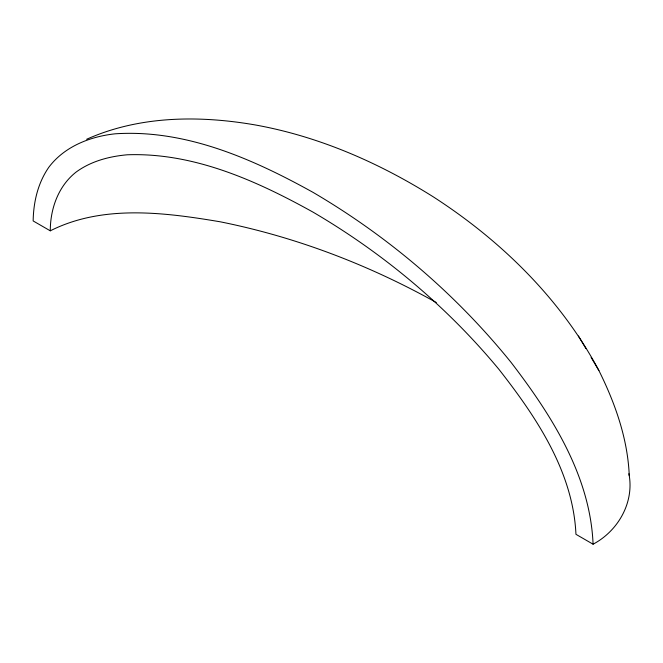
<?xml version="1.0" encoding="UTF-8"?>
<svg xmlns="http://www.w3.org/2000/svg" width="663" height="663" viewBox="0 0 663 663"><rect width="100%" height="100%" fill="white"/><g stroke="black" fill="none" stroke-linecap="round" stroke-linejoin="round"><path stroke-width="0.99" d="M593.078 544.207C590.285 475.727 551.541 415.22 511.074 362.396C456.119 294.339 388.543 236.65 313.11 192.403C252.86 158.946 185.607 129.161 115.147 133.81C89.986 136.545 64.526 146.465 48.863 167.2C37.907 182.955 33.49 201.958 33.15 220.936L50.28 230.823C50.297 208.621 58.377 185.889 76.303 171.924C91.171 161.134 109.188 156.402 127.263 154.786C193.571 152.407 256.366 180.651 313.11 212.185C383.454 253.423 446.937 306.546 498.966 369.39C536.359 417.16 573.105 471.758 575.948 534.312L593.078 544.207C617.601 531.229 633.803 503.615 629.262 475.669C627.737 438.765 615.198 403.336 598.888 370.526C560.732 298.839 500.955 240.495 433.13 196.745C378.648 162.534 318.58 136.305 255.031 124.909C199.008 115.213 139.338 115.727 86.638 139.271M50.28 230.823C102.616 204.395 164.3 212.392 219.95 221.749C295.764 236.898 368.86 264.86 436.32 302.51M578.467 336.008L585.901 348.523M591.114 357.423L598.888 370.526M628.872 473.73L629.262 475.669"/></g></svg>
